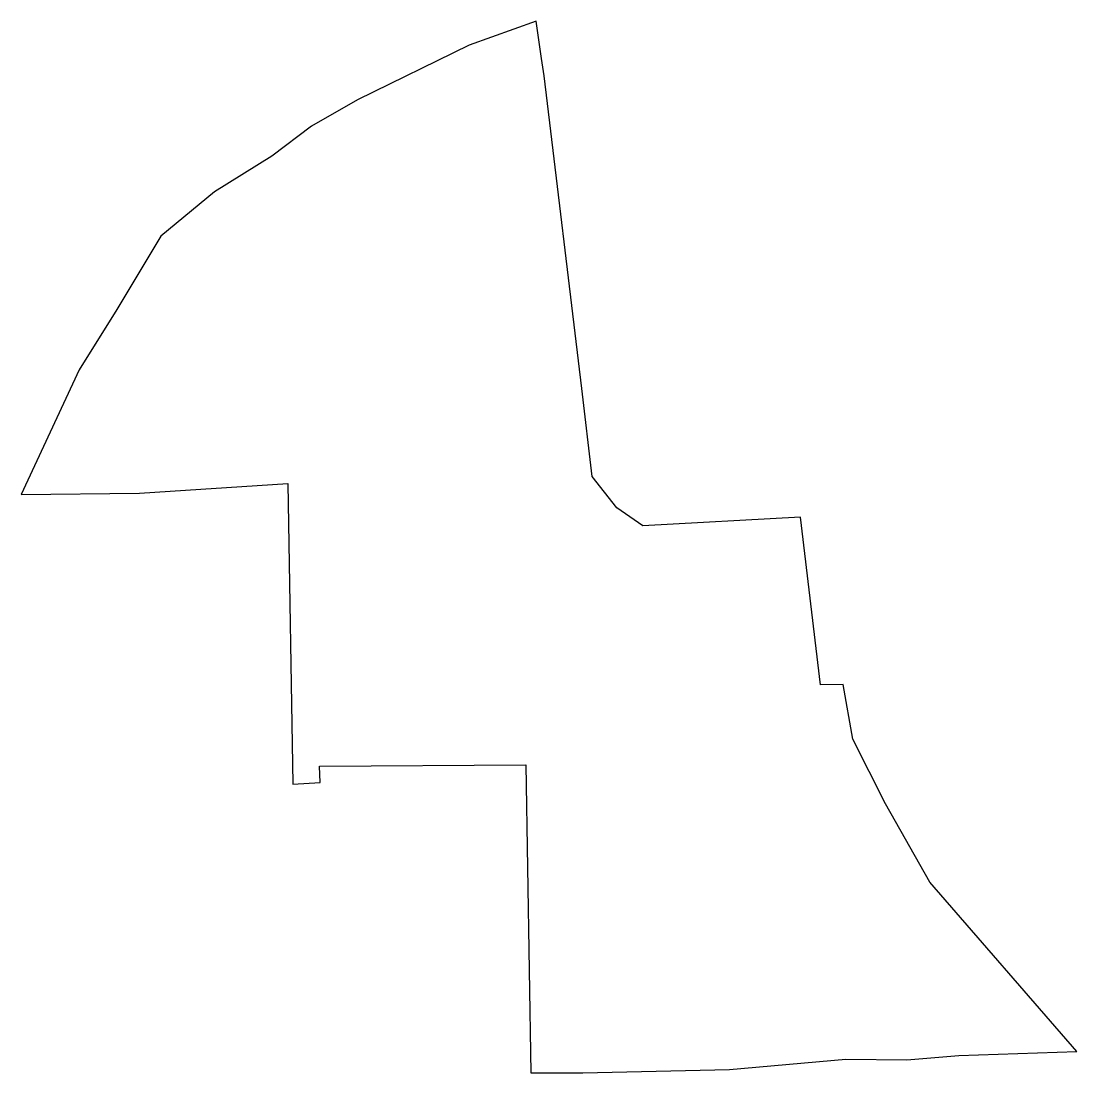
# Model space of a CAD drawing. Header units: millimetres. Extents: x 613750 to 613909, y 1320648 to 1320807.
import ezdxf

# ---------------------------------------------------------------- set-up
doc = ezdxf.new("R2010")
doc.units = ezdxf.units.MM

msp = doc.modelspace()

# ---------------------------------------------------------------- linework, layer by layer
at = {"color": 7, "lineweight": 30, "ltscale": 0.5, "flags": 128}
msp.add_lwpolyline([(613826.89, 1320648.25), (613834.7, 1320648.25), (613856.78, 1320648.76), (613874.25, 1320650.33), (613883.44, 1320650.21), (613891.28, 1320650.86), (613909.02, 1320651.47), (613886.89, 1320676.97), (613880.24, 1320688.72), (613875.34, 1320698.48), (613873.89, 1320706.68), (613870.44, 1320706.64), (613867.44, 1320731.87), (613843.74, 1320730.58), (613839.84, 1320733.28), (613836.11, 1320738.02), (613834.56, 1320751.25), (613828.87, 1320798.29), (613828.49, 1320800.93), (613827.69, 1320806.55), (613817.6, 1320802.93), (613800.79, 1320794.7), (613793.9, 1320790.71), (613787.91, 1320786.24), (613779.3, 1320780.83), (613771.25, 1320774.18), (613764.63, 1320763.14), (613758.92, 1320754.08), (613750.21, 1320735.29), (613768.04, 1320735.48), (613790.32, 1320736.95), (613791.09, 1320691.71), (613795.19, 1320691.97), (613795.12, 1320694.41), (613826.13, 1320694.6), (613826.89, 1320648.25)], dxfattribs=at)

doc.saveas('drawing.dxf')
